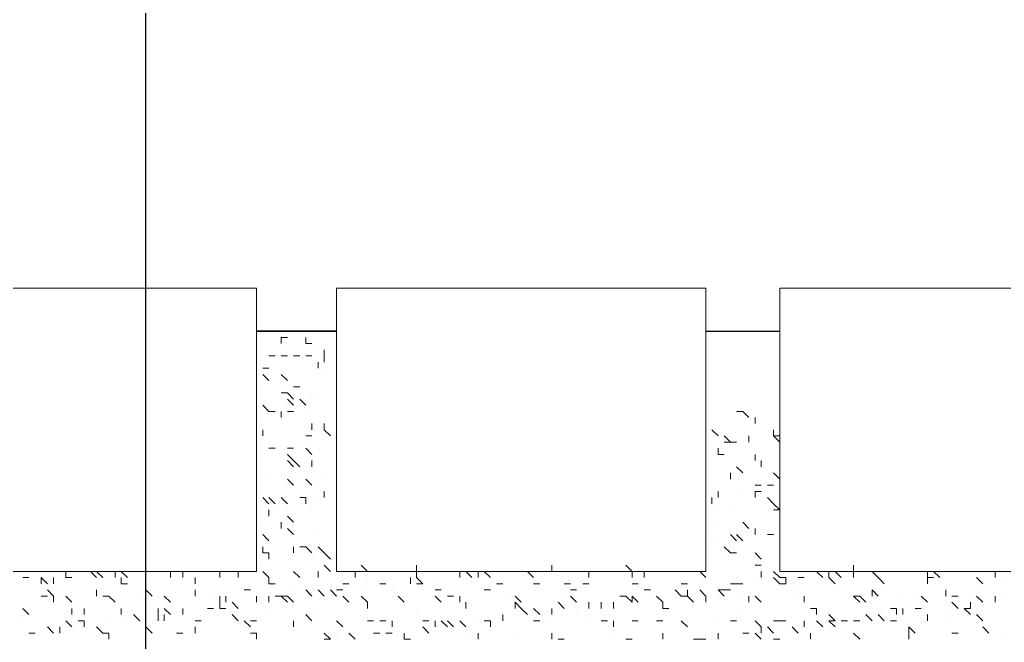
# Model space of a CAD drawing. Header units: millimetres. Extents: x 2928 to 3112, y 1220 to 1280.
# Drawn here: x 3103.747 to 3104.276, y 1251.717 to 1252.052 of the extents above; entities that cross this region are included whole.
import ezdxf

# ---------------------------------------------------------------- set-up
doc = ezdxf.new("R2010")
doc.units = ezdxf.units.MM

msp = doc.modelspace()

# ---------------------------------------------------------------- linework, layer by layer
at = {"color": 253, "linetype": 'Continuous', "lineweight": -2, "true_color": 0x9a9a9a}
for points in [[(3103.81488, 1251.67598), (3103.81488, 1252.68161), (3104.01666, 1252.68161)], [(3103.87442, 1251.88439), (3103.91742, 1251.88439), (3103.91742, 1251.88439)], [(3103.91742, 1251.88439), (3103.87442, 1251.88439), (3103.87442, 1251.88439)], [(3104.1159, 1251.88439), (3104.1556, 1251.88439), (3104.1556, 1251.88439)]]:
    msp.add_lwpolyline(points, dxfattribs=at)
at = {"color": 7, "linetype": 'Continuous', "lineweight": 9, "true_color": 0x000007}
for points in [[(3103.87442, 1251.75537), (3103.67594, 1251.75537), (3103.67594, 1251.90754), (3103.87442, 1251.90754)], [(3103.91742, 1251.75537), (3104.1159, 1251.75537), (3104.1159, 1251.90754), (3103.91742, 1251.90754)], [(3104.1556, 1251.75537), (3104.35739, 1251.75537), (3104.35739, 1251.90754), (3104.1556, 1251.90754)]]:
    msp.add_lwpolyline(points, close=True, dxfattribs=at)
at = {"color": 9, "linetype": 'Continuous', "lineweight": 5, "true_color": 0xbababa}
for points in [[(3103.89096, 1251.88108), (3103.88765, 1251.88108), (3103.88765, 1251.88108)], [(3103.88765, 1251.87777), (3103.88765, 1251.88108), (3103.88765, 1251.88108)], [(3103.90088, 1251.87777), (3103.90088, 1251.88108), (3103.90088, 1251.88108)], [(3103.90419, 1251.87777), (3103.90088, 1251.87777), (3103.90088, 1251.87777)], [(3103.88435, 1251.87115), (3103.88104, 1251.87115), (3103.88104, 1251.87115)], [(3103.89096, 1251.87115), (3103.88765, 1251.87115), (3103.88765, 1251.87115)], [(3103.89758, 1251.87115), (3103.89427, 1251.87115), (3103.89427, 1251.87115)], [(3103.90419, 1251.87115), (3103.90088, 1251.87115), (3103.90088, 1251.87115)], [(3103.91081, 1251.87115), (3103.91081, 1251.87446), (3103.91081, 1251.87446)], [(3103.91081, 1251.86785), (3103.91081, 1251.87115), (3103.91081, 1251.87115)], [(3103.87442, 1251.86454), (3103.87442, 1251.86785), (3103.87442, 1251.86785)], [(3103.9075, 1251.86454), (3103.9075, 1251.86785), (3103.9075, 1251.86785)], [(3103.88104, 1251.86454), (3103.87773, 1251.86454), (3103.87773, 1251.86454)], [(3103.88104, 1251.85792), (3103.87773, 1251.86123), (3103.87773, 1251.86123)], [(3103.89096, 1251.85792), (3103.88765, 1251.86123), (3103.88765, 1251.86123)], [(3103.89096, 1251.85131), (3103.88765, 1251.85131), (3103.88765, 1251.85131)], [(3103.89427, 1251.848), (3103.89096, 1251.85131), (3103.89096, 1251.85131)], [(3103.89758, 1251.85461), (3103.89427, 1251.85461), (3103.89427, 1251.85461)], [(3103.88104, 1251.84138), (3103.87773, 1251.84469), (3103.87773, 1251.84469)], [(3103.89427, 1251.84469), (3103.89096, 1251.848), (3103.89096, 1251.848)], [(3103.90088, 1251.84469), (3103.89758, 1251.848), (3103.89758, 1251.848)], [(3103.88435, 1251.84138), (3103.88104, 1251.84138), (3103.88104, 1251.84138)], [(3103.88765, 1251.83807), (3103.88765, 1251.84138), (3103.88765, 1251.84138)], [(3103.89427, 1251.84138), (3103.89096, 1251.84138), (3103.89096, 1251.84138)], [(3104.13575, 1251.84138), (3104.13244, 1251.84138), (3104.13244, 1251.84138)], [(3104.13906, 1251.83807), (3104.13575, 1251.84138), (3104.13575, 1251.84138)], [(3103.90419, 1251.83146), (3103.90419, 1251.83477), (3103.90419, 1251.83477)], [(3103.91081, 1251.83146), (3103.91081, 1251.83477), (3103.91081, 1251.83477)], [(3104.14237, 1251.83477), (3104.14237, 1251.83807), (3104.14237, 1251.83807)], [(3104.14237, 1251.83477), (3104.14237, 1251.83807), (3104.14237, 1251.83807)], [(3103.87773, 1251.82815), (3103.87773, 1251.83146), (3103.87773, 1251.83146)], [(3103.91412, 1251.82815), (3103.91081, 1251.83146), (3103.91081, 1251.83146)], [(3104.12252, 1251.82815), (3104.11921, 1251.83146), (3104.11921, 1251.83146)], [(3104.15229, 1251.82815), (3104.15229, 1251.83146), (3104.15229, 1251.83146)], [(3103.90419, 1251.82815), (3103.90088, 1251.82815), (3103.90088, 1251.82815)], [(3104.12914, 1251.82484), (3104.12583, 1251.82815), (3104.12583, 1251.82815)], [(3104.12914, 1251.82484), (3104.12583, 1251.82484), (3104.12583, 1251.82484)], [(3104.13244, 1251.82484), (3104.12914, 1251.82484), (3104.12914, 1251.82484)], [(3104.13906, 1251.82484), (3104.13906, 1251.82815), (3104.13906, 1251.82815)], [(3104.1556, 1251.82484), (3104.15229, 1251.82815), (3104.15229, 1251.82815)], [(3104.1556, 1251.82815), (3104.15229, 1251.82815), (3104.15229, 1251.82815)], [(3104.1556, 1251.82484), (3104.15229, 1251.82815), (3104.15229, 1251.82815)], [(3103.88435, 1251.82153), (3103.88104, 1251.82153), (3103.88104, 1251.82153)], [(3103.89427, 1251.82153), (3103.89096, 1251.82153), (3103.89096, 1251.82153)], [(3103.89427, 1251.81492), (3103.89096, 1251.81823), (3103.89096, 1251.81823)], [(3103.90419, 1251.81823), (3103.90088, 1251.82153), (3103.90088, 1251.82153)], [(3104.12252, 1251.81823), (3104.12252, 1251.82153), (3104.12252, 1251.82153)], [(3104.12583, 1251.81823), (3104.12252, 1251.81823), (3104.12252, 1251.81823)], [(3104.14237, 1251.81492), (3104.14237, 1251.81823), (3104.14237, 1251.81823)], [(3103.89427, 1251.81161), (3103.89096, 1251.81492), (3103.89096, 1251.81492)], [(3103.89758, 1251.81161), (3103.89427, 1251.81492), (3103.89427, 1251.81492)], [(3103.90419, 1251.81161), (3103.90419, 1251.81492), (3103.90419, 1251.81492)], [(3104.14568, 1251.81161), (3104.14568, 1251.81492), (3104.14568, 1251.81492)], [(3104.12914, 1251.80499), (3104.12914, 1251.8083), (3104.12914, 1251.8083)], [(3104.13575, 1251.8083), (3104.13244, 1251.81161), (3104.13244, 1251.81161)], [(3104.1556, 1251.80499), (3104.15229, 1251.8083), (3104.15229, 1251.8083)], [(3103.89427, 1251.80169), (3103.89096, 1251.80499), (3103.89096, 1251.80499)], [(3103.90419, 1251.80169), (3103.90088, 1251.80499), (3103.90088, 1251.80499)], [(3103.91081, 1251.79507), (3103.91081, 1251.79838), (3103.91081, 1251.79838)], [(3104.12252, 1251.79507), (3104.12252, 1251.79838), (3104.12252, 1251.79838)], [(3104.14568, 1251.80169), (3104.14237, 1251.80169), (3104.14237, 1251.80169)], [(3104.14237, 1251.79507), (3104.14237, 1251.79838), (3104.14237, 1251.79838)], [(3104.14568, 1251.79838), (3104.14237, 1251.79838), (3104.14237, 1251.79838)], [(3104.15229, 1251.80169), (3104.14898, 1251.80169), (3104.14898, 1251.80169)], [(3103.88104, 1251.79176), (3103.87773, 1251.79507), (3103.87773, 1251.79507)], [(3103.88435, 1251.79176), (3103.88104, 1251.79507), (3103.88104, 1251.79507)], [(3103.89096, 1251.79176), (3103.88765, 1251.79507), (3103.88765, 1251.79507)], [(3103.90088, 1251.79507), (3103.89758, 1251.79507), (3103.89758, 1251.79507)], [(3103.90088, 1251.79176), (3103.90088, 1251.79507), (3103.90088, 1251.79507)], [(3104.11921, 1251.79176), (3104.11921, 1251.79507), (3104.11921, 1251.79507)], [(3104.15229, 1251.79176), (3104.14898, 1251.79507), (3104.14898, 1251.79507)], [(3104.1556, 1251.78845), (3104.15229, 1251.79176), (3104.15229, 1251.79176)], [(3104.1556, 1251.78845), (3104.15229, 1251.79176), (3104.15229, 1251.79176)], [(3103.88104, 1251.78515), (3103.88104, 1251.78845), (3103.88104, 1251.78845)], [(3104.1556, 1251.78845), (3104.15229, 1251.78845), (3104.15229, 1251.78845)], [(3103.88765, 1251.77853), (3103.88765, 1251.78184), (3103.88765, 1251.78184)], [(3103.89427, 1251.78184), (3103.89096, 1251.78515), (3103.89096, 1251.78515)], [(3104.13906, 1251.77853), (3104.13575, 1251.78184), (3104.13575, 1251.78184)], [(3103.89427, 1251.77522), (3103.89096, 1251.77853), (3103.89096, 1251.77853)], [(3104.1159, 1251.77522), (3104.1159, 1251.77853), (3104.1159, 1251.77853)], [(3104.14237, 1251.77522), (3104.14237, 1251.77853), (3104.14237, 1251.77853)], [(3103.88104, 1251.77191), (3103.87773, 1251.77522), (3103.87773, 1251.77522)], [(3104.13244, 1251.77191), (3104.12914, 1251.77522), (3104.12914, 1251.77522)], [(3104.13575, 1251.77191), (3104.13244, 1251.77522), (3104.13244, 1251.77522)], [(3104.15229, 1251.77522), (3104.14898, 1251.77522), (3104.14898, 1251.77522)], [(3103.87773, 1251.7653), (3103.87773, 1251.76861), (3103.87773, 1251.76861)], [(3103.88104, 1251.7653), (3103.87773, 1251.7653), (3103.87773, 1251.7653)], [(3103.88104, 1251.76199), (3103.88104, 1251.7653), (3103.88104, 1251.7653)], [(3103.89427, 1251.7653), (3103.89427, 1251.76861), (3103.89427, 1251.76861)], [(3103.90088, 1251.76861), (3103.89758, 1251.76861), (3103.89758, 1251.76861)], [(3103.90419, 1251.7653), (3103.90088, 1251.76861), (3103.90088, 1251.76861)], [(3103.91081, 1251.7653), (3103.9075, 1251.76861), (3103.9075, 1251.76861)], [(3103.91412, 1251.76199), (3103.91081, 1251.7653), (3103.91081, 1251.7653)], [(3104.12914, 1251.7653), (3104.12583, 1251.76861), (3104.12583, 1251.76861)], [(3104.13244, 1251.7653), (3104.12914, 1251.7653), (3104.12914, 1251.7653)], [(3104.14568, 1251.76199), (3104.14237, 1251.7653), (3104.14237, 1251.7653)], [(3103.77187, 1251.75207), (3103.77187, 1251.75537), (3103.77187, 1251.75537)], [(3103.78841, 1251.75207), (3103.78511, 1251.75537), (3103.78511, 1251.75537)], [(3103.79172, 1251.75207), (3103.78841, 1251.75537), (3103.78841, 1251.75537)], [(3103.79834, 1251.75207), (3103.79834, 1251.75537), (3103.79834, 1251.75537)], [(3103.80495, 1251.75207), (3103.80165, 1251.75537), (3103.80165, 1251.75537)], [(3103.82811, 1251.75207), (3103.82811, 1251.75537), (3103.82811, 1251.75537)], [(3103.83473, 1251.75207), (3103.83473, 1251.75537), (3103.83473, 1251.75537)], [(3103.85457, 1251.75207), (3103.85457, 1251.75537), (3103.85457, 1251.75537)], [(3103.8645, 1251.75207), (3103.8645, 1251.75537), (3103.8645, 1251.75537)], [(3103.88104, 1251.75207), (3103.87773, 1251.75537), (3103.87773, 1251.75537)], [(3103.89758, 1251.75207), (3103.89427, 1251.75537), (3103.89427, 1251.75537)], [(3103.9075, 1251.75207), (3103.9075, 1251.75537), (3103.9075, 1251.75537)], [(3103.91412, 1251.75537), (3103.91081, 1251.75868), (3103.91081, 1251.75868)], [(3103.92735, 1251.75207), (3103.92735, 1251.75537), (3103.92735, 1251.75537)], [(3103.93396, 1251.75537), (3103.93066, 1251.75868), (3103.93066, 1251.75868)], [(3103.96043, 1251.75537), (3103.96043, 1251.75868), (3103.96043, 1251.75868)], [(3103.96043, 1251.75207), (3103.96043, 1251.75537), (3103.96043, 1251.75537)], [(3103.98358, 1251.75207), (3103.98358, 1251.75537), (3103.98358, 1251.75537)], [(3103.9902, 1251.75207), (3103.98689, 1251.75537), (3103.98689, 1251.75537)], [(3103.9902, 1251.75207), (3103.98689, 1251.75537), (3103.98689, 1251.75537)], [(3103.99351, 1251.75207), (3103.99351, 1251.75537), (3103.99351, 1251.75537)], [(3104.00012, 1251.75207), (3103.99682, 1251.75537), (3103.99682, 1251.75537)], [(3104.02328, 1251.75207), (3104.01997, 1251.75537), (3104.01997, 1251.75537)], [(3104.0332, 1251.75537), (3104.0332, 1251.75868), (3104.0332, 1251.75868)], [(3104.05305, 1251.75207), (3104.05305, 1251.75537), (3104.05305, 1251.75537)], [(3104.07621, 1251.75537), (3104.0729, 1251.75868), (3104.0729, 1251.75868)], [(3104.07621, 1251.75207), (3104.07621, 1251.75537), (3104.07621, 1251.75537)], [(3104.08282, 1251.75207), (3104.08282, 1251.75537), (3104.08282, 1251.75537)], [(3104.1159, 1251.75207), (3104.1126, 1251.75537), (3104.1126, 1251.75537)], [(3104.1159, 1251.75207), (3104.1126, 1251.75537), (3104.1126, 1251.75537)], [(3104.14568, 1251.75868), (3104.14237, 1251.75868), (3104.14237, 1251.75868)], [(3104.14568, 1251.75207), (3104.14568, 1251.75537), (3104.14568, 1251.75537)], [(3104.1556, 1251.75207), (3104.15229, 1251.75537), (3104.15229, 1251.75537)], [(3104.17876, 1251.75207), (3104.17545, 1251.75537), (3104.17545, 1251.75537)], [(3104.18206, 1251.75207), (3104.18206, 1251.75537), (3104.18206, 1251.75537)], [(3104.18868, 1251.75207), (3104.18537, 1251.75537), (3104.18537, 1251.75537)], [(3104.19529, 1251.75537), (3104.19529, 1251.75868), (3104.19529, 1251.75868)], [(3104.19529, 1251.75207), (3104.19529, 1251.75537), (3104.19529, 1251.75537)], [(3104.20853, 1251.75207), (3104.20522, 1251.75537), (3104.20522, 1251.75537)], [(3104.23499, 1251.75207), (3104.23499, 1251.75537), (3104.23499, 1251.75537)], [(3104.24161, 1251.75207), (3104.2383, 1251.75537), (3104.2383, 1251.75537)], [(3104.27138, 1251.75207), (3104.27138, 1251.75537), (3104.27138, 1251.75537)], [(3103.75203, 1251.75207), (3103.74872, 1251.75207), (3103.74872, 1251.75207)], [(3103.75864, 1251.74876), (3103.75864, 1251.75207), (3103.75864, 1251.75207)], [(3103.76195, 1251.74876), (3103.75864, 1251.75207), (3103.75864, 1251.75207)], [(3103.76526, 1251.74876), (3103.76526, 1251.75207), (3103.76526, 1251.75207)], [(3103.77518, 1251.75207), (3103.77187, 1251.75207), (3103.77187, 1251.75207)], [(3103.80165, 1251.74876), (3103.80165, 1251.75207), (3103.80165, 1251.75207)], [(3103.84134, 1251.74876), (3103.84134, 1251.75207), (3103.84134, 1251.75207)], [(3103.88104, 1251.74876), (3103.88104, 1251.75207), (3103.88104, 1251.75207)], [(3103.95712, 1251.74876), (3103.95712, 1251.75207), (3103.95712, 1251.75207)], [(3103.96374, 1251.74876), (3103.96043, 1251.75207), (3103.96043, 1251.75207)], [(3104.1556, 1251.74876), (3104.15229, 1251.75207), (3104.15229, 1251.75207)], [(3104.15891, 1251.75207), (3104.1556, 1251.75207), (3104.1556, 1251.75207)], [(3104.15891, 1251.74876), (3104.15891, 1251.75207), (3104.15891, 1251.75207)], [(3104.16883, 1251.75207), (3104.16552, 1251.75207), (3104.16552, 1251.75207)], [(3104.18537, 1251.74876), (3104.18206, 1251.75207), (3104.18206, 1251.75207)], [(3104.21183, 1251.74876), (3104.20853, 1251.75207), (3104.20853, 1251.75207)], [(3104.23499, 1251.74876), (3104.23499, 1251.75207), (3104.23499, 1251.75207)], [(3104.2383, 1251.75207), (3104.23499, 1251.75207), (3104.23499, 1251.75207)], [(3104.26476, 1251.74876), (3104.26145, 1251.75207), (3104.26145, 1251.75207)], [(3103.76526, 1251.74214), (3103.76195, 1251.74545), (3103.76195, 1251.74545)], [(3103.78841, 1251.74214), (3103.78841, 1251.74545), (3103.78841, 1251.74545)], [(3103.80495, 1251.74876), (3103.80165, 1251.74876), (3103.80165, 1251.74876)], [(3103.81819, 1251.74214), (3103.81488, 1251.74545), (3103.81488, 1251.74545)], [(3103.84134, 1251.74214), (3103.84134, 1251.74545), (3103.84134, 1251.74545)], [(3103.87111, 1251.74545), (3103.86781, 1251.74545), (3103.86781, 1251.74545)], [(3103.88435, 1251.74876), (3103.88104, 1251.74876), (3103.88104, 1251.74876)], [(3103.90419, 1251.74214), (3103.90088, 1251.74545), (3103.90088, 1251.74545)], [(3103.91081, 1251.74214), (3103.9075, 1251.74545), (3103.9075, 1251.74545)], [(3103.91742, 1251.74214), (3103.91412, 1251.74545), (3103.91412, 1251.74545)], [(3103.92073, 1251.74545), (3103.91742, 1251.74545), (3103.91742, 1251.74545)], [(3103.92404, 1251.74876), (3103.92073, 1251.74876), (3103.92073, 1251.74876)], [(3103.94389, 1251.74876), (3103.94058, 1251.74876), (3103.94058, 1251.74876)], [(3103.96374, 1251.74876), (3103.96043, 1251.74876), (3103.96043, 1251.74876)], [(3103.97366, 1251.74545), (3103.97035, 1251.74545), (3103.97035, 1251.74545)], [(3104.00012, 1251.74545), (3103.99682, 1251.74545), (3103.99682, 1251.74545)], [(3104.00674, 1251.74876), (3104.00343, 1251.74876), (3104.00343, 1251.74876)], [(3104.02659, 1251.74876), (3104.02328, 1251.74876), (3104.02328, 1251.74876)], [(3104.04313, 1251.74876), (3104.03982, 1251.74876), (3104.03982, 1251.74876)], [(3104.04644, 1251.74545), (3104.04313, 1251.74545), (3104.04313, 1251.74545)], [(3104.05305, 1251.74876), (3104.04974, 1251.74876), (3104.04974, 1251.74876)], [(3104.07952, 1251.74876), (3104.07621, 1251.74876), (3104.07621, 1251.74876)], [(3104.08613, 1251.74545), (3104.08282, 1251.74545), (3104.08282, 1251.74545)], [(3104.10267, 1251.74214), (3104.09936, 1251.74545), (3104.09936, 1251.74545)], [(3104.10598, 1251.74876), (3104.10267, 1251.74876), (3104.10267, 1251.74876)], [(3104.10598, 1251.74214), (3104.10598, 1251.74545), (3104.10598, 1251.74545)], [(3104.1159, 1251.74214), (3104.1126, 1251.74545), (3104.1126, 1251.74545)], [(3104.12583, 1251.74545), (3104.12252, 1251.74545), (3104.12252, 1251.74545)], [(3104.12583, 1251.74214), (3104.12252, 1251.74545), (3104.12252, 1251.74545)], [(3104.12914, 1251.74545), (3104.12583, 1251.74545), (3104.12583, 1251.74545)], [(3104.13244, 1251.74876), (3104.12914, 1251.74876), (3104.12914, 1251.74876)], [(3104.13575, 1251.74876), (3104.13244, 1251.74876), (3104.13244, 1251.74876)], [(3104.15891, 1251.74876), (3104.1556, 1251.74876), (3104.1556, 1251.74876)], [(3104.20522, 1251.74214), (3104.20522, 1251.74545), (3104.20522, 1251.74545)], [(3104.20853, 1251.74214), (3104.20522, 1251.74545), (3104.20522, 1251.74545)], [(3104.24491, 1251.74214), (3104.24491, 1251.74545), (3104.24491, 1251.74545)], [(3103.76195, 1251.74214), (3103.75864, 1251.74214), (3103.75864, 1251.74214)], [(3103.76526, 1251.73883), (3103.76526, 1251.74214), (3103.76526, 1251.74214)], [(3103.77518, 1251.73883), (3103.77187, 1251.74214), (3103.77187, 1251.74214)], [(3103.79503, 1251.74214), (3103.79172, 1251.74214), (3103.79172, 1251.74214)], [(3103.79834, 1251.73883), (3103.79503, 1251.74214), (3103.79503, 1251.74214)], [(3103.82811, 1251.73883), (3103.8248, 1251.74214), (3103.8248, 1251.74214)], [(3103.85457, 1251.73883), (3103.85457, 1251.74214), (3103.85457, 1251.74214)], [(3103.85457, 1251.73553), (3103.85457, 1251.73883), (3103.85457, 1251.73883)], [(3103.85788, 1251.73883), (3103.85788, 1251.74214), (3103.85788, 1251.74214)], [(3103.8645, 1251.73553), (3103.86119, 1251.73883), (3103.86119, 1251.73883)], [(3103.87442, 1251.73883), (3103.87442, 1251.74214), (3103.87442, 1251.74214)], [(3103.88104, 1251.73883), (3103.88104, 1251.74214), (3103.88104, 1251.74214)], [(3103.88765, 1251.74214), (3103.88435, 1251.74214), (3103.88435, 1251.74214)], [(3103.89096, 1251.74214), (3103.88765, 1251.74214), (3103.88765, 1251.74214)], [(3103.89096, 1251.73883), (3103.88765, 1251.74214), (3103.88765, 1251.74214)], [(3103.89427, 1251.73883), (3103.89096, 1251.74214), (3103.89096, 1251.74214)], [(3103.92404, 1251.73883), (3103.92073, 1251.74214), (3103.92073, 1251.74214)], [(3103.93396, 1251.73883), (3103.93066, 1251.74214), (3103.93066, 1251.74214)], [(3103.93396, 1251.73553), (3103.93396, 1251.73883), (3103.93396, 1251.73883)], [(3103.93396, 1251.73553), (3103.93396, 1251.73883), (3103.93396, 1251.73883)], [(3103.95381, 1251.73883), (3103.9505, 1251.74214), (3103.9505, 1251.74214)], [(3103.97366, 1251.73883), (3103.97035, 1251.74214), (3103.97035, 1251.74214)], [(3103.98028, 1251.74214), (3103.97697, 1251.74214), (3103.97697, 1251.74214)], [(3103.98358, 1251.73883), (3103.98358, 1251.74214), (3103.98358, 1251.74214)], [(3103.98689, 1251.73553), (3103.98689, 1251.73883), (3103.98689, 1251.73883)], [(3104.01666, 1251.73883), (3104.01336, 1251.74214), (3104.01336, 1251.74214)], [(3104.01336, 1251.73553), (3104.01336, 1251.73883), (3104.01336, 1251.73883)], [(3104.01336, 1251.73553), (3104.01336, 1251.73883), (3104.01336, 1251.73883)], [(3104.01666, 1251.73553), (3104.01336, 1251.73883), (3104.01336, 1251.73883)], [(3104.03982, 1251.73553), (3104.03651, 1251.73883), (3104.03651, 1251.73883)], [(3104.04644, 1251.73883), (3104.04313, 1251.74214), (3104.04313, 1251.74214)], [(3104.05305, 1251.73553), (3104.05305, 1251.73883), (3104.05305, 1251.73883)], [(3104.05305, 1251.73553), (3104.05305, 1251.73883), (3104.05305, 1251.73883)], [(3104.05967, 1251.73553), (3104.05967, 1251.73883), (3104.05967, 1251.73883)], [(3104.06628, 1251.73553), (3104.06628, 1251.73883), (3104.06628, 1251.73883)], [(3104.0729, 1251.74214), (3104.06959, 1251.74214), (3104.06959, 1251.74214)], [(3104.07621, 1251.73883), (3104.0729, 1251.74214), (3104.0729, 1251.74214)], [(3104.07952, 1251.73883), (3104.07621, 1251.74214), (3104.07621, 1251.74214)], [(3104.07621, 1251.73883), (3104.07621, 1251.74214), (3104.07621, 1251.74214)], [(3104.09275, 1251.73883), (3104.08944, 1251.74214), (3104.08944, 1251.74214)], [(3104.09275, 1251.73553), (3104.09275, 1251.73883), (3104.09275, 1251.73883)], [(3104.10598, 1251.74214), (3104.10267, 1251.74214), (3104.10267, 1251.74214)], [(3104.10929, 1251.73883), (3104.10598, 1251.74214), (3104.10598, 1251.74214)], [(3104.1159, 1251.73883), (3104.1159, 1251.74214), (3104.1159, 1251.74214)], [(3104.13906, 1251.73883), (3104.13906, 1251.74214), (3104.13906, 1251.74214)], [(3104.14568, 1251.73883), (3104.14237, 1251.74214), (3104.14237, 1251.74214)], [(3104.16883, 1251.73883), (3104.16883, 1251.74214), (3104.16883, 1251.74214)], [(3104.16883, 1251.73883), (3104.16883, 1251.74214), (3104.16883, 1251.74214)], [(3104.1986, 1251.73883), (3104.19529, 1251.74214), (3104.19529, 1251.74214)], [(3104.1986, 1251.74214), (3104.19529, 1251.74214), (3104.19529, 1251.74214)], [(3104.20191, 1251.73883), (3104.1986, 1251.74214), (3104.1986, 1251.74214)], [(3104.23499, 1251.73883), (3104.23168, 1251.74214), (3104.23168, 1251.74214)], [(3104.25153, 1251.74214), (3104.24822, 1251.74214), (3104.24822, 1251.74214)], [(3104.25153, 1251.73553), (3104.24822, 1251.73883), (3104.24822, 1251.73883)], [(3104.25815, 1251.73553), (3104.25815, 1251.73883), (3104.25815, 1251.73883)], [(3104.26476, 1251.73883), (3104.26145, 1251.74214), (3104.26145, 1251.74214)], [(3104.27138, 1251.73883), (3104.27138, 1251.74214), (3104.27138, 1251.74214)], [(3103.75203, 1251.73222), (3103.74872, 1251.73553), (3103.74872, 1251.73553)], [(3103.77518, 1251.73222), (3103.77518, 1251.73553), (3103.77518, 1251.73553)], [(3103.7818, 1251.73222), (3103.7818, 1251.73553), (3103.7818, 1251.73553)], [(3103.80165, 1251.73222), (3103.80165, 1251.73553), (3103.80165, 1251.73553)], [(3103.82149, 1251.73222), (3103.82149, 1251.73553), (3103.82149, 1251.73553)], [(3103.82811, 1251.73222), (3103.8248, 1251.73553), (3103.8248, 1251.73553)], [(3103.83473, 1251.73222), (3103.83473, 1251.73553), (3103.83473, 1251.73553)], [(3103.85127, 1251.73553), (3103.84796, 1251.73553), (3103.84796, 1251.73553)], [(3103.85788, 1251.73553), (3103.85457, 1251.73553), (3103.85457, 1251.73553)], [(3104.01997, 1251.73222), (3104.01666, 1251.73553), (3104.01666, 1251.73553)], [(3104.02659, 1251.73222), (3104.02328, 1251.73553), (3104.02328, 1251.73553)], [(3104.0332, 1251.73222), (3104.0332, 1251.73553), (3104.0332, 1251.73553)], [(3104.09606, 1251.73553), (3104.09275, 1251.73553), (3104.09275, 1251.73553)], [(3104.17545, 1251.73553), (3104.17214, 1251.73553), (3104.17214, 1251.73553)], [(3104.17545, 1251.73222), (3104.17545, 1251.73553), (3104.17545, 1251.73553)], [(3104.21845, 1251.73553), (3104.21514, 1251.73553), (3104.21514, 1251.73553)], [(3104.21845, 1251.73222), (3104.21845, 1251.73553), (3104.21845, 1251.73553)], [(3104.22176, 1251.73222), (3104.22176, 1251.73553), (3104.22176, 1251.73553)], [(3104.23168, 1251.73553), (3104.22837, 1251.73553), (3104.22837, 1251.73553)], [(3104.25815, 1251.73553), (3104.25484, 1251.73553), (3104.25484, 1251.73553)], [(3104.25815, 1251.73222), (3104.25484, 1251.73553), (3104.25484, 1251.73553)], [(3103.77518, 1251.7256), (3103.77187, 1251.72891), (3103.77187, 1251.72891)], [(3103.7818, 1251.72891), (3103.77849, 1251.72891), (3103.77849, 1251.72891)], [(3103.7818, 1251.7256), (3103.7818, 1251.72891), (3103.7818, 1251.72891)], [(3103.81157, 1251.72891), (3103.80826, 1251.73222), (3103.80826, 1251.73222)], [(3103.82149, 1251.72891), (3103.82149, 1251.73222), (3103.82149, 1251.73222)], [(3103.8248, 1251.72891), (3103.8248, 1251.73222), (3103.8248, 1251.73222)], [(3103.84465, 1251.72891), (3103.84134, 1251.72891), (3103.84134, 1251.72891)], [(3103.8645, 1251.72891), (3103.86119, 1251.73222), (3103.86119, 1251.73222)], [(3103.87111, 1251.7256), (3103.86781, 1251.72891), (3103.86781, 1251.72891)], [(3103.87442, 1251.72891), (3103.87111, 1251.72891), (3103.87111, 1251.72891)], [(3103.89427, 1251.7256), (3103.89427, 1251.72891), (3103.89427, 1251.72891)], [(3103.90419, 1251.72891), (3103.90088, 1251.73222), (3103.90088, 1251.73222)], [(3103.92073, 1251.7256), (3103.91742, 1251.72891), (3103.91742, 1251.72891)], [(3103.93727, 1251.72891), (3103.93396, 1251.72891), (3103.93396, 1251.72891)], [(3103.94389, 1251.72891), (3103.94058, 1251.72891), (3103.94058, 1251.72891)], [(3103.9472, 1251.7256), (3103.9472, 1251.72891), (3103.9472, 1251.72891)], [(3103.96704, 1251.72891), (3103.96374, 1251.72891), (3103.96374, 1251.72891)], [(3103.97035, 1251.7256), (3103.97035, 1251.72891), (3103.97035, 1251.72891)], [(3103.97697, 1251.7256), (3103.97366, 1251.72891), (3103.97366, 1251.72891)], [(3103.98028, 1251.7256), (3103.97697, 1251.72891), (3103.97697, 1251.72891)], [(3103.98689, 1251.7256), (3103.98358, 1251.72891), (3103.98358, 1251.72891)], [(3104.00012, 1251.72891), (3103.99682, 1251.72891), (3103.99682, 1251.72891)], [(3104.00012, 1251.72891), (3103.99682, 1251.72891), (3103.99682, 1251.72891)], [(3104.00012, 1251.7256), (3104.00012, 1251.72891), (3104.00012, 1251.72891)], [(3104.00674, 1251.72891), (3104.00674, 1251.73222), (3104.00674, 1251.73222)], [(3104.02659, 1251.72891), (3104.02328, 1251.72891), (3104.02328, 1251.72891)], [(3104.06298, 1251.72891), (3104.05967, 1251.72891), (3104.05967, 1251.72891)], [(3104.06628, 1251.7256), (3104.06628, 1251.72891), (3104.06628, 1251.72891)], [(3104.07952, 1251.72891), (3104.07621, 1251.72891), (3104.07621, 1251.72891)], [(3104.09275, 1251.72891), (3104.08944, 1251.72891), (3104.08944, 1251.72891)], [(3104.10598, 1251.7256), (3104.10267, 1251.72891), (3104.10267, 1251.72891)], [(3104.13244, 1251.72891), (3104.12914, 1251.72891), (3104.12914, 1251.72891)], [(3104.14568, 1251.7256), (3104.14237, 1251.72891), (3104.14237, 1251.72891)], [(3104.1556, 1251.72891), (3104.15229, 1251.72891), (3104.15229, 1251.72891)], [(3104.15891, 1251.72891), (3104.1556, 1251.72891), (3104.1556, 1251.72891)], [(3104.16883, 1251.7256), (3104.16883, 1251.72891), (3104.16883, 1251.72891)], [(3104.17876, 1251.7256), (3104.17545, 1251.72891), (3104.17545, 1251.72891)], [(3104.18537, 1251.72891), (3104.18206, 1251.73222), (3104.18206, 1251.73222)], [(3104.18537, 1251.72891), (3104.18206, 1251.72891), (3104.18206, 1251.72891)], [(3104.18537, 1251.7256), (3104.18206, 1251.72891), (3104.18206, 1251.72891)], [(3104.19199, 1251.72891), (3104.18868, 1251.72891), (3104.18868, 1251.72891)], [(3104.1986, 1251.72891), (3104.19529, 1251.72891), (3104.19529, 1251.72891)], [(3104.20522, 1251.72891), (3104.20191, 1251.73222), (3104.20191, 1251.73222)], [(3104.21183, 1251.72891), (3104.20853, 1251.73222), (3104.20853, 1251.73222)], [(3104.21845, 1251.72891), (3104.21514, 1251.72891), (3104.21514, 1251.72891)], [(3104.23499, 1251.72891), (3104.23499, 1251.73222), (3104.23499, 1251.73222)], [(3104.26476, 1251.72891), (3104.26145, 1251.73222), (3104.26145, 1251.73222)], [(3103.76526, 1251.72229), (3103.76195, 1251.7256), (3103.76195, 1251.7256)], [(3103.76857, 1251.72229), (3103.76857, 1251.7256), (3103.76857, 1251.7256)], [(3103.79172, 1251.72229), (3103.78841, 1251.7256), (3103.78841, 1251.7256)], [(3103.81819, 1251.72229), (3103.81488, 1251.7256), (3103.81488, 1251.7256)], [(3103.84134, 1251.72229), (3103.84134, 1251.7256), (3103.84134, 1251.7256)], [(3103.96704, 1251.72229), (3103.96374, 1251.7256), (3103.96374, 1251.7256)], [(3104.14568, 1251.72229), (3104.14568, 1251.7256), (3104.14568, 1251.7256)], [(3104.15229, 1251.72229), (3104.14898, 1251.7256), (3104.14898, 1251.7256)], [(3104.16552, 1251.72229), (3104.16222, 1251.7256), (3104.16222, 1251.7256)], [(3104.22507, 1251.72229), (3104.22507, 1251.7256), (3104.22507, 1251.7256)], [(3104.22837, 1251.72229), (3104.22507, 1251.7256), (3104.22507, 1251.7256)], [(3104.26807, 1251.72229), (3104.26476, 1251.7256), (3104.26476, 1251.7256)], [(3103.75533, 1251.72229), (3103.75203, 1251.72229), (3103.75203, 1251.72229)], [(3103.79503, 1251.72229), (3103.79172, 1251.72229), (3103.79172, 1251.72229)], [(3103.79503, 1251.71899), (3103.79503, 1251.72229), (3103.79503, 1251.72229)], [(3103.83473, 1251.72229), (3103.83142, 1251.72229), (3103.83142, 1251.72229)], [(3103.87442, 1251.72229), (3103.87111, 1251.72229), (3103.87111, 1251.72229)], [(3103.87442, 1251.71899), (3103.87442, 1251.72229), (3103.87442, 1251.72229)], [(3103.91412, 1251.71899), (3103.91081, 1251.72229), (3103.91081, 1251.72229)], [(3103.91412, 1251.71899), (3103.91081, 1251.71899), (3103.91081, 1251.71899)], [(3103.92735, 1251.71899), (3103.92404, 1251.72229), (3103.92404, 1251.72229)], [(3103.94058, 1251.72229), (3103.93727, 1251.72229), (3103.93727, 1251.72229)], [(3103.9472, 1251.72229), (3103.94389, 1251.72229), (3103.94389, 1251.72229)], [(3103.95381, 1251.71899), (3103.95381, 1251.72229), (3103.95381, 1251.72229)], [(3103.95712, 1251.71899), (3103.95381, 1251.71899), (3103.95381, 1251.71899)], [(3103.99351, 1251.71899), (3103.99351, 1251.72229), (3103.99351, 1251.72229)], [(3104.0332, 1251.71899), (3104.0332, 1251.72229), (3104.0332, 1251.72229)], [(3104.03982, 1251.71899), (3104.03651, 1251.71899), (3104.03651, 1251.71899)], [(3104.07621, 1251.71899), (3104.0729, 1251.71899), (3104.0729, 1251.71899)], [(3104.09275, 1251.71899), (3104.09275, 1251.72229), (3104.09275, 1251.72229)], [(3104.1126, 1251.71899), (3104.10929, 1251.71899), (3104.10929, 1251.71899)], [(3104.1159, 1251.71899), (3104.1126, 1251.71899), (3104.1126, 1251.71899)], [(3104.1159, 1251.71899), (3104.1126, 1251.71899), (3104.1126, 1251.71899)], [(3104.12252, 1251.71899), (3104.12252, 1251.72229), (3104.12252, 1251.72229)], [(3104.13906, 1251.72229), (3104.13575, 1251.72229), (3104.13575, 1251.72229)], [(3104.14568, 1251.71899), (3104.14237, 1251.72229), (3104.14237, 1251.72229)], [(3104.1556, 1251.71899), (3104.15229, 1251.71899), (3104.15229, 1251.71899)], [(3104.17214, 1251.71899), (3104.17214, 1251.72229), (3104.17214, 1251.72229)], [(3104.1986, 1251.71899), (3104.19529, 1251.72229), (3104.19529, 1251.72229)], [(3104.22507, 1251.71899), (3104.22507, 1251.72229), (3104.22507, 1251.72229)], [(3104.25153, 1251.72229), (3104.24822, 1251.72229), (3104.24822, 1251.72229)]]:
    msp.add_lwpolyline(points, dxfattribs=at)
for points in [[(3103.87773, 1251.87115), (3103.87773, 1251.87115)], [(3103.91081, 1251.86454), (3103.91081, 1251.86454)], [(3103.87773, 1251.85131), (3103.87773, 1251.85131)], [(3103.90419, 1251.85131), (3103.90419, 1251.85131)], [(3103.9075, 1251.848), (3103.9075, 1251.848)], [(3103.90088, 1251.84138), (3103.90088, 1251.84138)], [(3103.88104, 1251.82484), (3103.88104, 1251.82484)], [(3104.15229, 1251.82815), (3104.15229, 1251.82815)], [(3103.88104, 1251.81823), (3103.88104, 1251.81823)], [(3103.88765, 1251.81823), (3103.88765, 1251.81823)], [(3103.9075, 1251.82153), (3103.9075, 1251.82153)], [(3104.14237, 1251.81823), (3104.14237, 1251.81823)], [(3103.87773, 1251.81161), (3103.87773, 1251.81161)], [(3103.88104, 1251.80499), (3103.88104, 1251.80499)], [(3103.90088, 1251.80499), (3103.90088, 1251.80499)], [(3103.91081, 1251.80499), (3103.91081, 1251.80499)], [(3104.12914, 1251.80499), (3104.12914, 1251.80499)], [(3104.13575, 1251.79838), (3104.13575, 1251.79838)], [(3104.14237, 1251.80169), (3104.14237, 1251.80169)], [(3103.9075, 1251.79507), (3103.9075, 1251.79507)], [(3103.91081, 1251.79507), (3103.91081, 1251.79507)], [(3103.90419, 1251.78845), (3103.90419, 1251.78845)], [(3104.12252, 1251.78845), (3104.12252, 1251.78845)], [(3104.12914, 1251.78845), (3104.12914, 1251.78845)], [(3104.12252, 1251.78184), (3104.12252, 1251.78184)], [(3103.89427, 1251.77522), (3103.89427, 1251.77522)], [(3103.9075, 1251.77522), (3103.9075, 1251.77522)], [(3104.11921, 1251.77191), (3104.11921, 1251.77191)], [(3104.12252, 1251.77191), (3104.12252, 1251.77191)], [(3104.13575, 1251.77191), (3104.13575, 1251.77191)], [(3104.14568, 1251.77522), (3104.14568, 1251.77522)], [(3103.89427, 1251.7653), (3103.89427, 1251.7653)], [(3103.9075, 1251.76861), (3103.9075, 1251.76861)], [(3104.12914, 1251.76861), (3104.12914, 1251.76861)], [(3103.91081, 1251.75868), (3103.91081, 1251.75868)], [(3104.1159, 1251.75868), (3104.1159, 1251.75868)], [(3103.77518, 1251.75207), (3103.77518, 1251.75207)], [(3103.80165, 1251.75207), (3103.80165, 1251.75207)], [(3103.97035, 1251.75207), (3103.97035, 1251.75207)], [(3104.27469, 1251.75207), (3104.27469, 1251.75207)], [(3103.89427, 1251.74545), (3103.89427, 1251.74545)], [(3103.93066, 1251.74545), (3103.93066, 1251.74545)], [(3103.93396, 1251.74876), (3103.93396, 1251.74876)], [(3103.9472, 1251.74545), (3103.9472, 1251.74545)], [(3103.96374, 1251.74545), (3103.96374, 1251.74545)], [(3104.14237, 1251.74876), (3104.14237, 1251.74876)], [(3104.16552, 1251.74545), (3104.16552, 1251.74545)], [(3103.77187, 1251.74214), (3103.77187, 1251.74214)], [(3103.81157, 1251.74214), (3103.81157, 1251.74214)], [(3103.82149, 1251.74214), (3103.82149, 1251.74214)], [(3103.85127, 1251.74214), (3103.85127, 1251.74214)], [(3103.85457, 1251.74214), (3103.85457, 1251.74214)], [(3103.91742, 1251.74214), (3103.91742, 1251.74214)], [(3103.9472, 1251.74214), (3103.9472, 1251.74214)], [(3104.01005, 1251.74214), (3104.01005, 1251.74214)], [(3104.03982, 1251.74214), (3104.03982, 1251.74214)], [(3104.08613, 1251.74214), (3104.08613, 1251.74214)], [(3104.13575, 1251.74214), (3104.13575, 1251.74214)], [(3104.16552, 1251.74214), (3104.16552, 1251.74214)], [(3104.22176, 1251.74214), (3104.22176, 1251.74214)], [(3104.22837, 1251.74214), (3104.22837, 1251.74214)], [(3104.25815, 1251.74214), (3104.25815, 1251.74214)], [(3104.27469, 1251.74214), (3104.27469, 1251.74214)], [(3103.82811, 1251.73553), (3103.82811, 1251.73553)], [(3103.88104, 1251.73553), (3103.88104, 1251.73553)], [(3103.9075, 1251.73553), (3103.9075, 1251.73553)], [(3103.96043, 1251.73553), (3103.96043, 1251.73553)], [(3104.04644, 1251.73553), (3104.04644, 1251.73553)], [(3104.13575, 1251.73553), (3104.13575, 1251.73553)], [(3104.24491, 1251.73553), (3104.24491, 1251.73553)], [(3103.74872, 1251.72891), (3103.74872, 1251.72891)], [(3103.79503, 1251.72891), (3103.79503, 1251.72891)], [(3103.80165, 1251.72891), (3103.80165, 1251.72891)], [(3103.81157, 1251.72891), (3103.81157, 1251.72891)], [(3103.90419, 1251.72891), (3103.90419, 1251.72891)], [(3103.90419, 1251.72891), (3103.90419, 1251.72891)], [(3103.98358, 1251.72891), (3103.98358, 1251.72891)], [(3103.99351, 1251.72891), (3103.99351, 1251.72891)], [(3104.02328, 1251.72891), (3104.02328, 1251.72891)], [(3104.0299, 1251.72891), (3104.0299, 1251.72891)], [(3104.05305, 1251.72891), (3104.05305, 1251.72891)], [(3104.06298, 1251.72891), (3104.06298, 1251.72891)], [(3104.10598, 1251.72891), (3104.10598, 1251.72891)], [(3104.12252, 1251.72891), (3104.12252, 1251.72891)], [(3104.24822, 1251.72891), (3104.24822, 1251.72891)], [(3103.75203, 1251.72229), (3103.75203, 1251.72229)], [(3103.91742, 1251.71899), (3103.91742, 1251.71899)], [(3103.95381, 1251.72229), (3103.95381, 1251.72229)], [(3103.98689, 1251.71899), (3103.98689, 1251.71899)], [(3104.01336, 1251.71899), (3104.01336, 1251.71899)], [(3104.03651, 1251.71899), (3104.03651, 1251.71899)], [(3104.06628, 1251.71899), (3104.06628, 1251.71899)], [(3104.11921, 1251.71899), (3104.11921, 1251.71899)], [(3104.14237, 1251.72229), (3104.14237, 1251.72229)], [(3104.27469, 1251.72229), (3104.27469, 1251.72229)]]:
    msp.add_lwpolyline(points, close=True, dxfattribs=at)

doc.saveas('drawing.dxf')
